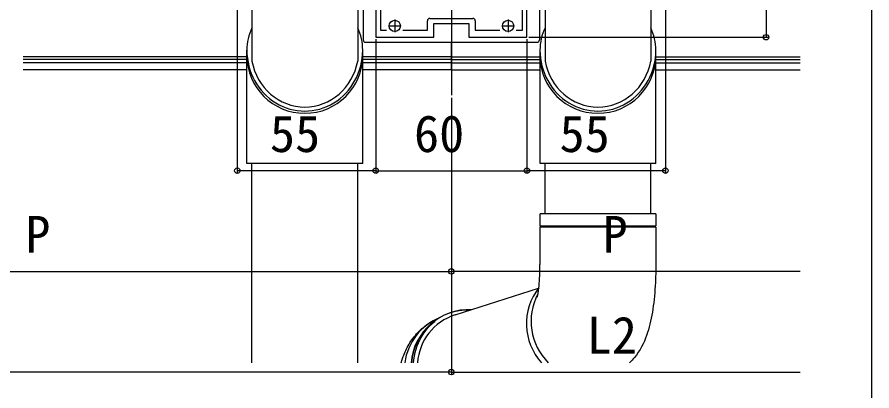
# Model space of a CAD drawing. Units: millimetres, scale not verified. Extents: x -875 to 875, y -1304 to 1296.
# Drawn here: x 535.6 to 875, y 256.9 to 405.3 of the extents above; entities that cross this region are included whole.
import ezdxf
from ezdxf.enums import TextEntityAlignment as Align

# ---------------------------------------------------------------- set-up
doc = ezdxf.new("R2010")
doc.units = ezdxf.units.MM
doc.header["$LTSCALE"] = 8
for name, color, linetype in [('0-3_YKK_11', 7, 'Continuous'), ('0-4_YKK_12', 2, 'Continuous'), ('0-5_YKK_13', 4, 'Continuous'), ('0-6_YKK_D', 6, 'Continuous'), ('0-7_YKK_ZWAK', 7, 'Continuous')]:
    doc.layers.add(name, color=color, linetype=linetype)
doc.styles.add('ＭＳ ゴシック', font='')
doc.styles.get('ＭＳ ゴシック').set_extended_font_data('MS Gothic')

msp = doc.modelspace()

# ---------------------------------------------------------------- linework, layer by layer
at = {"layer": '0-3_YKK_11'}
for p, q in [((685.5, 404.3), (685.5, 399.3)), ((699.5, 404.8), (716.5, 404.8)), ((730.5, 404.3), (730.5, 399.3)), ((683, 401.8), (688, 401.8)), ((728, 401.8), (733, 401.8))]:
    msp.add_line(p, q, dxfattribs=at)
for points in [[(704.792, 546.5), (679.8, 546.5), (679.8, 539.8), (680.5, 539.8), (680.5, 495.3), (679.8, 495.3), (679.8, 447.8), (680.5, 447.8), (680.5, 417.8), (679.8, 417.8), (679.8, 400.1), (682.292, 400.1)], [(733.708, 400.1), (736.2, 400.1), (736.2, 417.8), (735.5, 417.8), (735.5, 447.8), (736.2, 447.8), (736.2, 495.3), (735.5, 495.3), (735.5, 539.8), (736.2, 539.8), (736.2, 546.5), (711.208, 546.5)], [(678, 424.842), (678, 397.3), (701, 397.3), (701, 402.8), (715, 402.8), (715, 397.3), (738, 397.3), (738, 424.842)], [(688.708, 400.1), (698.5, 400.1), (698.5, 403.8)], [(717.5, 403.8), (717.5, 400.1), (727.292, 400.1)]]:
    msp.add_lwpolyline(points, dxfattribs=at)
for centre, start, end in [((699.5, 403.8), 90.00001, 179.99999), ((716.5, 403.8), 0.00001, 89.99999)]:
    msp.add_arc(centre, 1, start, end, dxfattribs=at)
at = {"layer": '0-4_YKK_12'}
for p, q in [((708, 599.3), (708, 374.3)), ((708, 384.3), (708, 395.3)), ((708, 395.3), (708, 384.3)), ((626.804, 389.5), (538, 389.5)), ((626.804, 388.5), (538, 388.5)), ((626.804, 387.1), (538, 387.1)), ((708, 389.5), (672.804, 389.5)), ((708, 388.5), (672.804, 388.5)), ((708, 387.1), (672.804, 387.1)), ((708, 389.5), (743.204, 389.5)), ((708, 388.5), (743.204, 388.5)), ((708, 387.1), (743.204, 387.1)), ((789.204, 389.5), (846.5, 389.5)), ((789.204, 388.5), (846.5, 388.5)), ((789.204, 387.1), (846.5, 387.1)), ((626.804, 384.3), (538, 384.3)), ((708, 384.3), (672.804, 384.3)), ((708, 384.3), (743.204, 384.3)), ((789.204, 384.3), (846.5, 384.3))]:
    msp.add_line(p, q, dxfattribs=at)
at = {"layer": '0-5_YKK_13'}
for p, q in [((673, 432.794), (673, 396.3)), ((743, 432.794), (743, 396.3)), ((628.8, 425.889), (628.8, 387.847)), ((670.8, 425.889), (670.8, 387.847)), ((745.2, 425.889), (745.2, 387.847)), ((787.2, 425.889), (787.2, 387.847)), ((674, 395.3), (742, 395.3)), ((626.804, 347.11), (626.804, 392.201)), ((672.804, 347.11), (672.804, 392.201)), ((743.204, 347.11), (743.204, 392.201)), ((789.204, 347.11), (789.204, 392.201)), ((672.804, 347.11), (626.804, 347.11)), ((628.808, 268.039), (628.808, 347.11)), ((670.808, 268.039), (670.808, 347.11)), ((789.204, 347.11), (743.204, 347.11)), ((745.2, 327.11), (745.2, 347.11)), ((787.2, 327.11), (787.2, 347.11)), ((743.2, 322.36), (743.2, 327.11)), ((743.595, 327.11), (743.2, 327.11)), ((789.2, 327.11), (743.595, 327.11)), ((789.2, 327.11), (789.2, 322.36)), ((743.2, 322.36), (789.2, 322.36)), ((743.2, 307.11), (743.2, 321.86)), ((743.595, 321.86), (743.2, 321.86)), ((789.2, 321.86), (743.595, 321.86)), ((789.2, 321.86), (789.2, 307.11)), ((709.469, 287.026), (742.57, 297.598))]:
    msp.add_line(p, q, dxfattribs=at)
for points in [[(742.147, 294.121), (742.142, 294.105), (742.144, 294.114), (742.151, 294.144), (742.164, 294.191), (742.194, 294.316), (742.229, 294.469), (742.267, 294.654), (742.311, 294.876), (742.359, 295.133), (742.409, 295.42), (742.46, 295.735), (742.512, 296.074), (742.564, 296.436), (742.616, 296.821), (742.667, 297.225), (742.717, 297.648), (742.811, 298.543), (742.898, 299.496), (742.976, 300.498), (743.043, 301.54), (743.099, 302.616), (743.143, 303.717), (743.175, 304.837), (743.198, 307.11)], [(789.2, 307.11), (789.172, 304.231), (789.087, 301.374), (789.024, 299.961), (788.947, 298.562), (788.856, 297.179), (788.751, 295.814), (788.632, 294.47), (788.499, 293.148), (788.352, 291.848), (788.19, 290.572), (788.014, 289.32), (787.822, 288.091), (787.613, 286.885), (787.388, 285.701), (787.143, 284.536), (786.878, 283.387), (786.589, 282.252), (786.273, 281.127), (785.926, 280.007), (785.545, 278.89), (785.123, 277.772), (784.655, 276.653), (784.137, 275.532), (783.562, 274.412), (782.927, 273.298), (782.23, 272.195), (781.468, 271.11), (780.641, 270.051), (780.204, 269.533), (779.75, 269.025), (779.281, 268.527), (778.797, 268.039)], [(688.04, 268.039), (688.432, 269.261), (688.869, 270.482), (689.106, 271.092), (689.357, 271.703), (689.623, 272.315), (689.904, 272.927), (690.201, 273.539), (690.516, 274.151), (690.848, 274.762), (691.198, 275.37), (691.567, 275.975), (691.955, 276.576), (692.362, 277.171), (692.789, 277.76), (693.235, 278.341), (693.7, 278.913), (694.184, 279.475), (694.688, 280.025), (695.209, 280.563), (695.749, 281.087), (696.307, 281.596), (696.882, 282.09), (697.473, 282.568), (698.08, 283.029), (698.702, 283.473), (699.34, 283.896), (699.995, 284.294), (700.665, 284.67), (702.029, 285.383)], [(693.03, 268.039), (693.084, 269.214), (693.57, 272.04), (694.403, 274.777), (695.57, 277.38), (697.052, 279.81), (698.825, 282.027), (700.863, 283.996), (701.607, 284.602)]]:
    msp.add_lwpolyline(points, dxfattribs=at)
for centre in [(685.5, 401.801), (730.5, 401.8)]:
    msp.add_circle(centre, 2.25, dxfattribs=at)
for centre, radius, start, end in [((674, 396.3), 1, 180, 270), ((742, 396.3), 1, 270, 0), ((743.2, 322.11), 0.25, 270, 90), ((789.2, 322.11), 0.25, 90, 270), ((760.869, 283.568), 23.058, 141.85645, 222.33401), ((762.71, 284.439), 23.056, 151.77602, 225.33961), ((714.969, 266.094), 23.032, 87.49661, 175.15558), ((714.796, 266.268), 22.72, 88.04752, 175.52831), ((712.308, 264.744), 23.058, 112.6998, 171.78315), ((716.011, 266.543), 21.503, 107.71234, 176.00902)]:
    msp.add_arc(centre, radius, start, end, dxfattribs=at)
for centre, major_axis, ratio, start_param, end_param in [((649.8, 392.201), (23.004, 0), 0.939189, 2.7210891, 3.1415927), ((649.8, 392.201), (23.004, 0), 0.939189, 6.2831853, 6.7036889), ((766.2, 392.201), (23.004, 0), 0.939189, 2.7210891, 3.1415927), ((766.2, 392.201), (23.004, 0), 0.939189, 6.2831853, 6.7036889), ((649.8, 392.201), (0, 24.22), 0.949802, 1.5707963, 4.712389), ((766.2, 392.201), (0, 24.22), 0.949802, 1.5707963, 4.712389), ((649.8, 390.022), (23.004, 0), 0.99602, 3.1415927, 6.2831853), ((649.8, 392.201), (0, 22.626), 0.945819, 1.7644461, 4.5187392), ((766.2, 390.022), (23.004, 0), 0.99602, 3.1415927, 6.2831853), ((766.2, 392.201), (0, 22.626), 0.945819, 1.7644461, 4.5187392)]:
    msp.add_ellipse(centre, major_axis=major_axis, ratio=ratio, start_param=start_param, end_param=end_param, dxfattribs=at)
at = {"layer": '0-6_YKK_D'}
for p, q in [((833, 549.3), (833, 397.3)), ((623, 481.6), (623, 343.3)), ((793, 481.6), (793, 343.3)), ((738.7, 397.3), (834, 397.3)), ((678, 396.6), (678, 343.3)), ((678, 396.6), (678, 343.3)), ((738, 396.6), (738, 343.3)), ((738, 396.6), (738, 343.3)), ((708, 373.3), (708, 263.3)), ((708, 373.3), (708, 303.3)), ((708, 373.3), (708, 263.3)), ((708, 373.3), (708, 303.3)), ((678, 344.3), (623, 344.3)), ((678, 344.3), (738, 344.3)), ((793, 344.3), (738, 344.3)), ((388, 304.3), (708, 304.3)), ((846.5, 304.3), (708, 304.3)), ((708, 264.3), (-612, 264.3)), ((708, 264.3), (846.5, 264.3))]:
    msp.add_line(p, q, dxfattribs=at)
for centre in [(833, 397.3), (623, 344.3), (678, 344.3), (678, 344.3), (738, 344.3), (738, 344.3), (793, 344.3), (708, 304.3), (708, 304.3), (708, 264.3), (708, 264.3)]:
    msp.add_circle(centre, 1.075, dxfattribs=at)
at = {"layer": '0-7_YKK_ZWAK'}
msp.add_lwpolyline([(-875, -1303.7), (875, -1303.7), (875, 1246.3)], dxfattribs=at)

# ---------------------------------------------------------------- texts
at = {"layer": '0-6_YKK_D', "style": 'ＭＳ ゴシック'}
for s, p in [('55', (635.955, 347.3)), ('60', (693.17, 347.3)), ('55', (750.955, 347.3)), ('P', (538.795, 307.3)), ('P', (768.045, 307.3)), ('L2', (761.739, 267.3))]:
    msp.add_text(s, height=14.66, dxfattribs=at).set_placement(p, align=Align.BOTTOM_LEFT)

doc.saveas('drawing.dxf')
